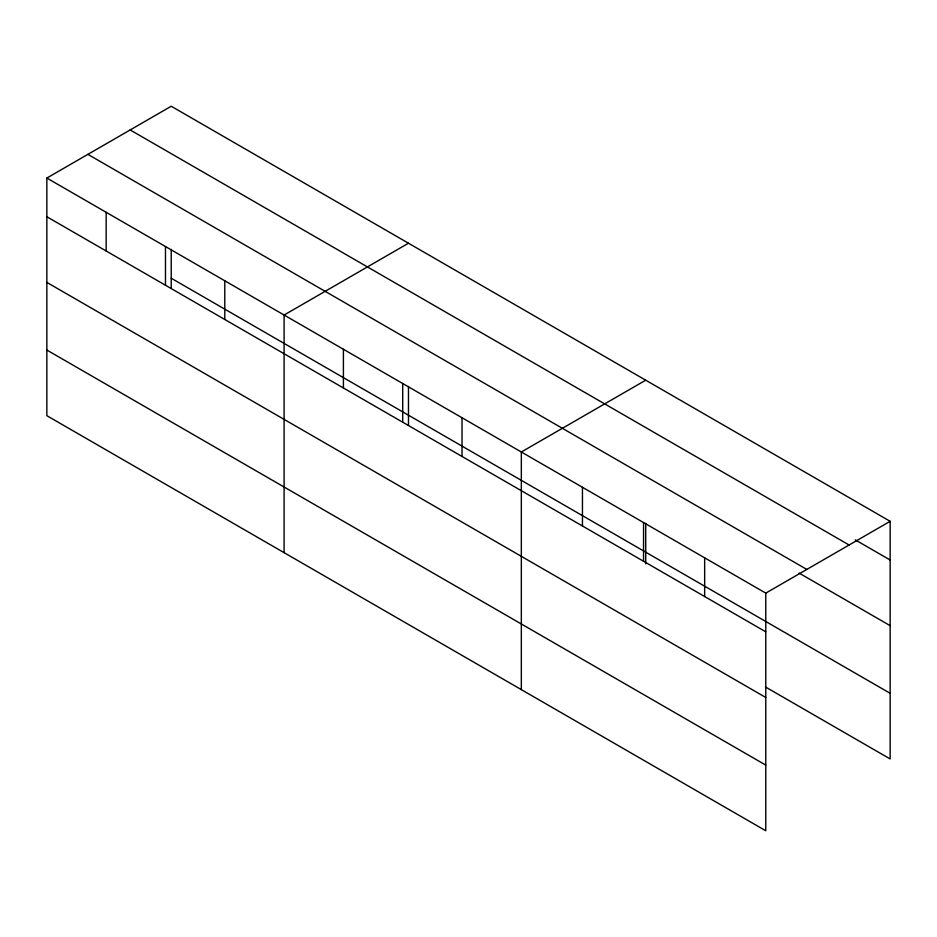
<?xml version="1.0" encoding="UTF-8"?>
<svg xmlns="http://www.w3.org/2000/svg" width="937" height="937" viewBox="0 0 937 937"><rect width="100%" height="100%" fill="white"/><g stroke="black" fill="none" stroke-linecap="round" stroke-linejoin="round"><path stroke-width="1.41" d="M765.775 697.468L765.775 593.121L46.85 178.053L46.85 415.688L765.775 830.756L765.775 697.468L46.85 282.4M765.435 686.938L890.15 758.947L890.15 521.312L171.225 106.244L46.85 178.053M408.473 243.222L284.098 315.031L284.098 552.654M645.722 380.188L521.335 451.997L521.335 689.632M765.775 593.121L890.15 521.312M855.235 539.841L890.15 560.01M130.184 129.95L849.109 545.006M87.891 154.359L806.816 569.427M799.109 573.093L890.15 625.658M171.225 278.23L890.15 693.298M46.85 216.752L765.775 631.819M46.85 350.04L765.775 765.107M704.659 557.843L704.659 596.529M645.722 523.385L645.722 563.84M643.555 522.565L643.555 561.251M582.451 487.275L582.451 525.973M462.023 417.761L462.023 456.448M408.473 386.419L408.473 425.41M402.711 383.514L402.711 422.2M343.41 349.267L343.41 387.965M224.786 280.784L224.786 319.482M171.225 249.441L171.225 288.444M165.474 246.548L165.474 285.235M106.162 212.301L106.162 250.987"/></g></svg>
